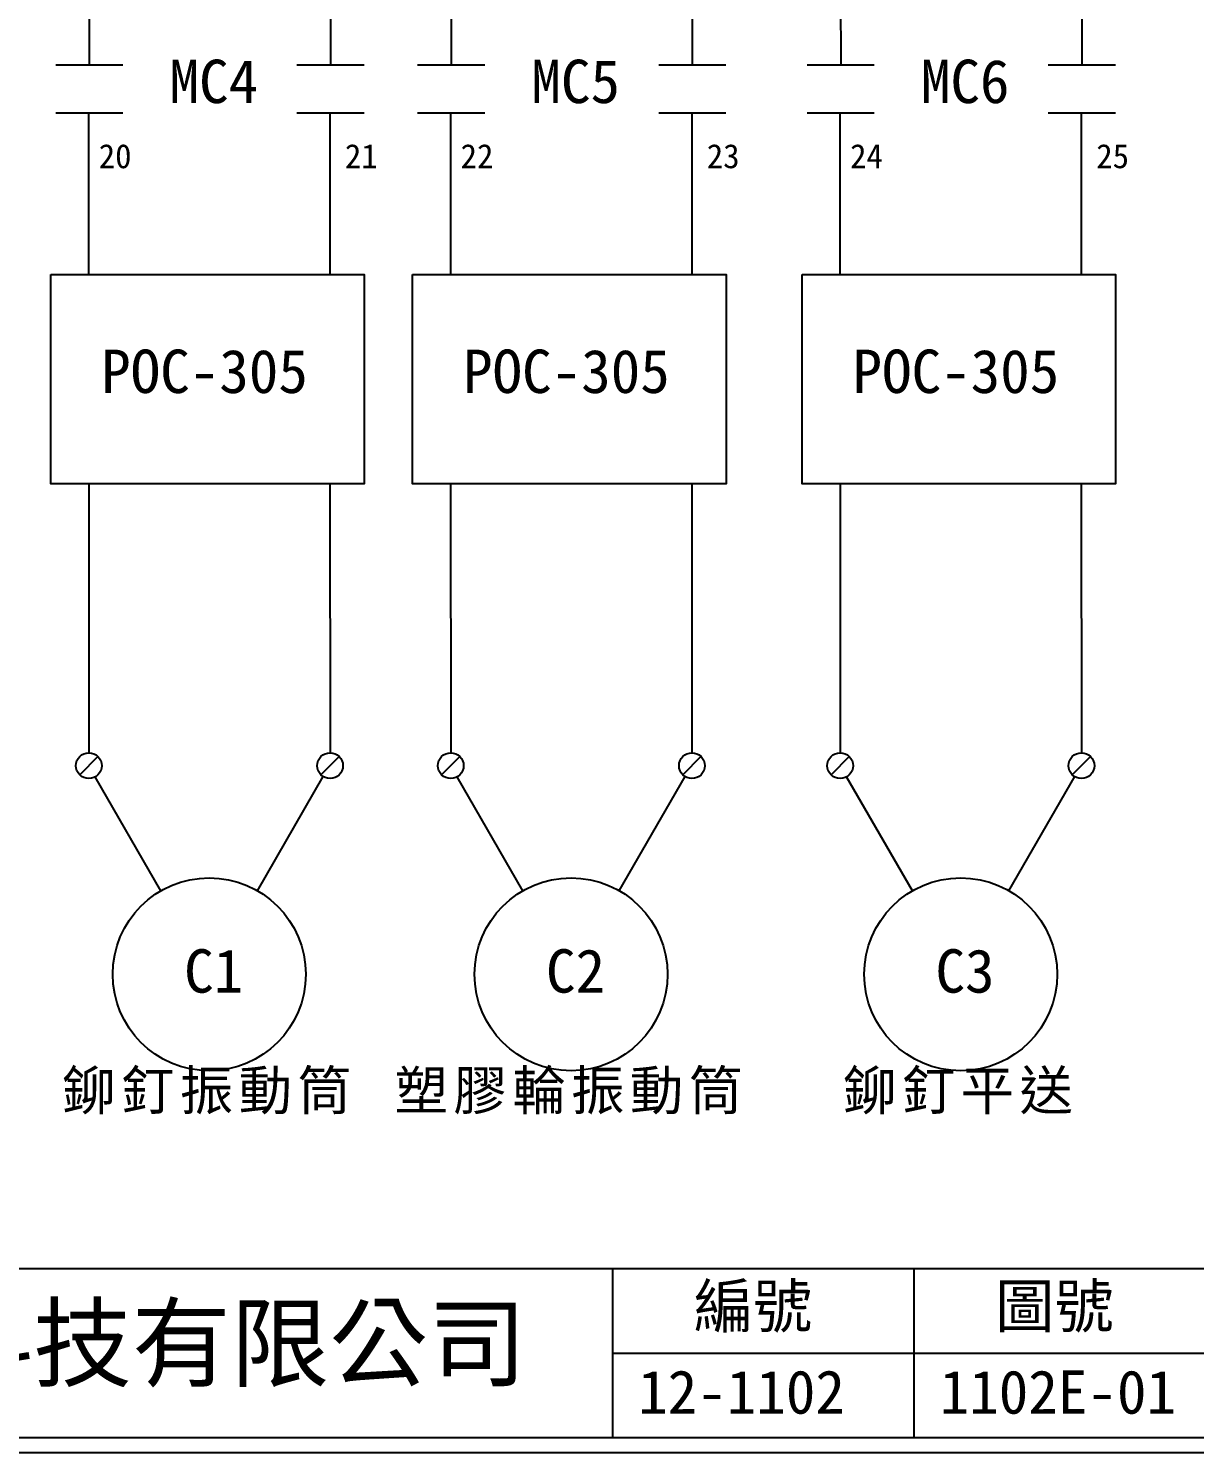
# Model space of a CAD drawing. Extents: x 10 to 297, y 3 to 207.
# Drawn here: x 97.3 to 194, y 3 to 121.1 of the extents above; entities that cross this region are included whole.
import ezdxf

# ---------------------------------------------------------------- set-up
doc = ezdxf.new("R2010")
doc.units = 0
doc.layers.get('0').update_dxf_attribs({"linetype": 'CONTINUOUS'})
doc.layers.add('圖框層', color=7, linetype='CONTINUOUS')
doc.layers.add('標尺寸層', color=3, linetype='CONTINUOUS')
doc.styles.add('STSL', font='KAIU.TTF')
doc.styles.add('標楷體', font='KAIU.TTF')

msp = doc.modelspace()

# ---------------------------------------------------------------- linework, layer by layer
for p, q in [((122.34, 141.71), (122.35, 118.06)), ((152.34, 141.71), (152.35, 118.06)), ((184.63, 141.71), (184.64, 118.06)), ((102.34, 131.71), (102.36, 118.06)), ((132.34, 131.71), (132.36, 118.06)), ((164.63, 131.71), (164.65, 118.06)), ((102.3, 114.09), (102.3, 108.23)), ((122.3, 114.09), (122.3, 108.23)), ((132.3, 114.09), (132.3, 108.23)), ((152.3, 114.09), (152.3, 108.23)), ((164.59, 114.09), (164.59, 108.23)), ((184.59, 114.09), (184.59, 108.23)), ((102.3, 108.23), (102.3, 100.69)), ((122.3, 108.23), (122.3, 100.69)), ((132.3, 108.23), (132.3, 100.69)), ((152.3, 108.23), (152.3, 100.69)), ((164.59, 108.23), (164.59, 100.69)), ((184.59, 108.23), (184.59, 100.69)), ((102.31, 83.32), (102.32, 61.02)), ((122.31, 83.32), (122.32, 61.02)), ((132.31, 83.32), (132.32, 61.02)), ((152.31, 83.32), (152.32, 61.02)), ((164.6, 83.32), (164.61, 61.02)), ((184.6, 83.32), (184.61, 61.02)), ((103.07, 60.71), (101.56, 59.2)), ((123.07, 60.71), (121.56, 59.2)), ((133.07, 60.71), (131.56, 59.2)), ((153.07, 60.71), (151.56, 59.2)), ((165.36, 60.71), (163.85, 59.2)), ((185.36, 60.71), (183.85, 59.2)), ((108.3, 49.58), (102.85, 59.03)), ((116.3, 49.58), (121.76, 59.04)), ((138.3, 49.58), (132.85, 59.03)), ((146.3, 49.58), (151.76, 59.04)), ((170.6, 49.58), (165.14, 59.03)), ((178.6, 49.58), (184.05, 59.04))]:
    msp.add_line(p, q)
for centre, radius in [((102.32, 59.95), 1.07), ((122.32, 59.95), 1.07), ((132.32, 59.95), 1.07), ((152.32, 59.95), 1.07), ((164.61, 59.95), 1.07), ((184.61, 59.95), 1.07), ((112.3, 42.65), 8), ((142.3, 42.65), 8), ((174.6, 42.65), 8)]:
    msp.add_circle(centre, radius)
at = {"layer": '圖框層', "color": 7}
for p, q in [((11.25, 18.25), (295.75, 18.25)), ((145.75, 4.25), (145.75, 18.25)), ((170.75, 4.25), (170.75, 18.25)), ((145.75, 11.25), (295.75, 11.25)), ((11.25, 4.25), (295.75, 4.25)), ((10, 3), (297, 3))]:
    msp.add_line(p, q, dxfattribs=at)
at = {"layer": '標尺寸層', "color": 7}
for p, q in [((99.57, 118.06), (105.14, 118.06)), ((119.57, 118.06), (125.14, 118.06)), ((129.57, 118.06), (135.14, 118.06)), ((149.57, 118.06), (155.14, 118.06)), ((161.86, 118.06), (167.43, 118.06)), ((181.86, 118.06), (187.43, 118.06)), ((99.57, 114.09), (105.14, 114.09)), ((102.3, 114.09), (102.3, 108.23)), ((119.57, 114.09), (125.14, 114.09)), ((129.57, 114.09), (135.14, 114.09)), ((132.3, 114.09), (132.3, 108.23)), ((149.57, 114.09), (155.14, 114.09)), ((161.86, 114.09), (167.43, 114.09)), ((164.59, 114.09), (164.59, 108.23)), ((181.86, 114.09), (187.43, 114.09))]:
    msp.add_line(p, q, dxfattribs=at)
for points in [[(99.16, 100.69), (125.15, 100.69), (125.15, 83.32), (99.16, 83.32)], [(129.16, 100.69), (155.15, 100.69), (155.15, 83.32), (129.16, 83.32)], [(161.45, 100.69), (187.44, 100.69), (187.44, 83.32), (161.45, 83.32)]]:
    msp.add_lwpolyline(points, close=True, dxfattribs=at)

# ---------------------------------------------------------------- texts
at = {"color": 0, "char_height": 3.25, "attachment_point": 2, "style": '標楷體'}
for s, insert, width in [('{\\T1.1;鉚釘振動筒}', (112.3, 34.65), 24.1454), ('{\\T1.1;塑膠輪振動筒}', (142.3, 34.65), 28.0724), ('{\\T1.1;鉚釘平送}', (174.6, 34.65), 28.0724)]:
    msp.add_mtext(s, dxfattribs=dict(at, insert=insert, width=width))
at = {"layer": '圖框層', "color": 4, "style": 'STSL'}
for s, height, p in [('MC4', 3.6, (109.01, 114.89)), ('MC5', 3.6, (139.01, 114.89)), ('MC6', 3.6, (171.3, 114.89)), ('20', 2, (103.14, 109.49)), ('21', 2, (123.55, 109.49)), ('22', 2, (133.14, 109.49)), ('23', 2, (153.55, 109.49)), ('24', 2, (165.43, 109.49)), ('25', 2, (185.84, 109.49)), ('POC-305', 3.6, (103.34, 90.85)), ('POC-305', 3.6, (133.34, 90.85)), ('POC-305', 3.6, (165.63, 90.85)), ('C1', 3.6, (110.22, 41.13)), ('C2', 3.6, (140.22, 41.13)), ('C3', 3.6, (172.51, 41.13)), ('編號', 3.6, (152.47, 13.34)), ('圖號', 3.6, (177.47, 13.34)), ('泓陞自動化科技有限公司', 6, (48.6, 9.08)), ('12-1102', 3.6, (147.86, 6.22)), ('1102E-01', 3.6, (172.86, 6.22))]:
    msp.add_text(s, height=height, dxfattribs=at).set_placement(p)

doc.saveas('drawing.dxf')
